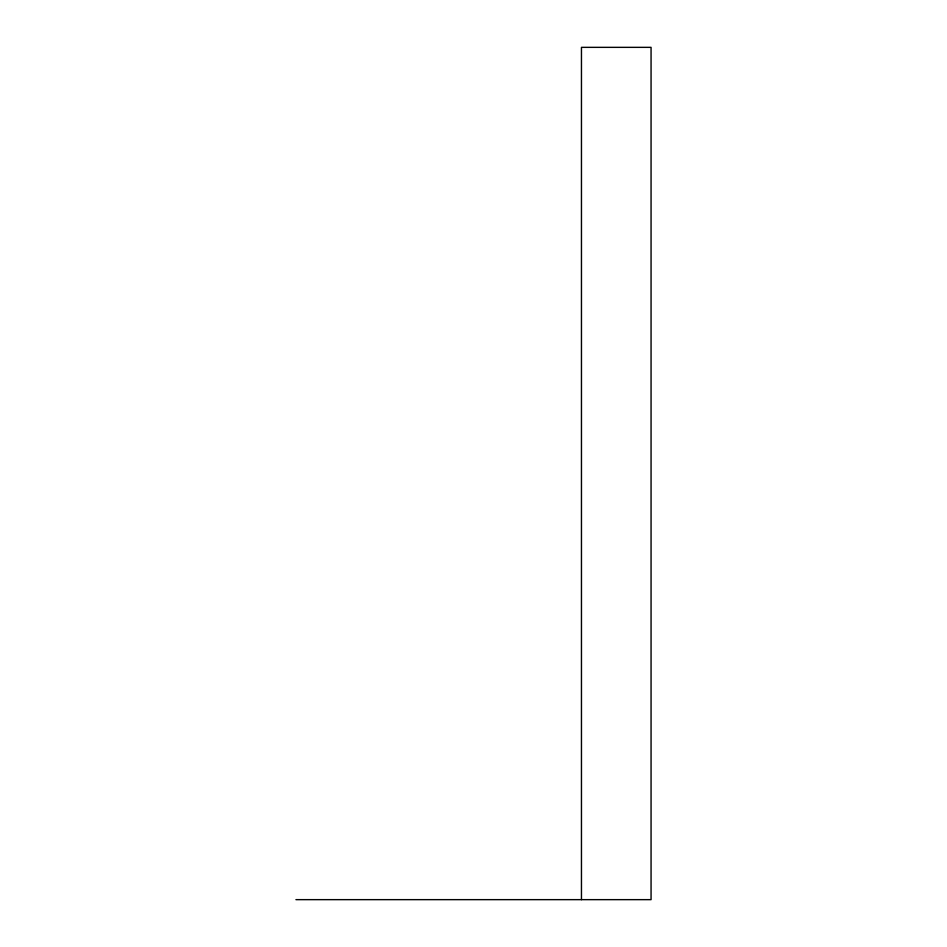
<?xml version="1.0" encoding="UTF-8"?>
<svg xmlns="http://www.w3.org/2000/svg" width="947" height="947" viewBox="0 0 947 947"><rect width="100%" height="100%" fill="white"/><g stroke="black" fill="none" stroke-linecap="round" stroke-linejoin="round"><path stroke-width="1.42" d="M295.938 899.65L651.062 899.65L651.062 47.35L581.458 47.35L581.458 899.65"/></g></svg>
